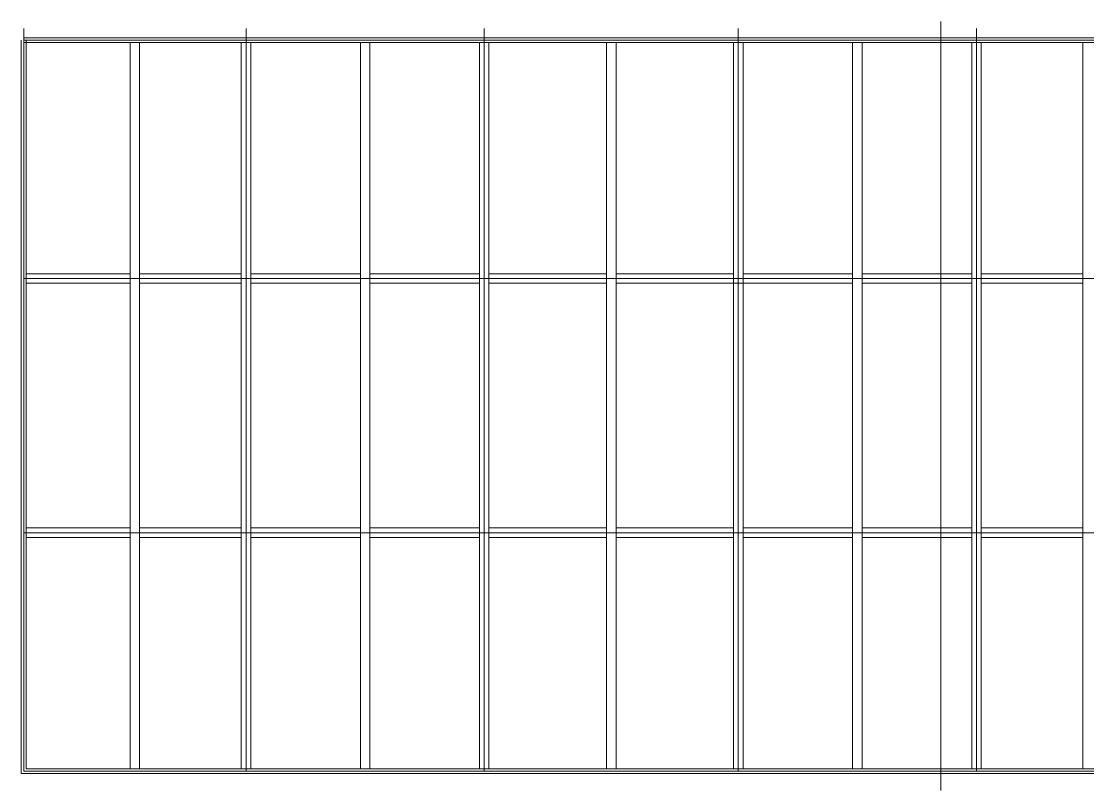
# Model space of a CAD drawing. Header units: millimetres. Extents: x -1960873 to -640355, y 7839719 to 16131025.
# Drawn here: x -815565 to -781990, y 8026663 to 8050872 of the extents above; entities that cross this region are included whole.
import ezdxf

# ---------------------------------------------------------------- set-up
doc = ezdxf.new("R2010")
doc.units = ezdxf.units.MM
doc.linetypes.add('DASHDOT_axis', pattern=[24, 20, -1.5, 1, -1.5])
doc.layers.get('0').update_dxf_attribs({"lineweight": 15})

msp = doc.modelspace()

# ---------------------------------------------------------------- linework, layer by layer
at = {"transparency": 33554687}
for p, q in [((-815565.3, 8027203.8), (-815565.3, 8050278.8)), ((-815490.3, 8050353.8), (-778415.3, 8050353.8)), ((-815415.3, 8027353.8), (-815415.3, 8050278.8)), ((-815490.3, 8050203.8), (-778565.3, 8050203.8)), ((-812140.3, 8027353.8), (-812140.3, 8050203.8)), ((-811840.3, 8027353.8), (-811840.3, 8050203.8)), ((-808640.3, 8027353.8), (-808640.3, 8050203.8)), ((-808340.3, 8027353.8), (-808340.3, 8050203.8)), ((-804890.3, 8027353.8), (-804890.3, 8050203.8)), ((-804590.3, 8027353.8), (-804590.3, 8050203.8)), ((-801140.3, 8027353.8), (-801140.3, 8050203.8)), ((-800840.3, 8027353.8), (-800840.3, 8050203.8)), ((-797140.3, 8027353.8), (-797140.3, 8050203.8)), ((-796840.3, 8027353.8), (-796840.3, 8050203.8)), ((-793140.3, 8027353.8), (-793140.3, 8050203.8)), ((-792840.3, 8027353.8), (-792840.3, 8050203.8)), ((-789390.3, 8027353.8), (-789390.3, 8050203.8)), ((-789090.3, 8027353.8), (-789090.3, 8050203.8)), ((-785640.3, 8027353.8), (-785640.3, 8050203.8)), ((-785340.3, 8027353.8), (-785340.3, 8050203.8)), ((-782140.3, 8027353.8), (-782140.3, 8050203.8)), ((-815415.3, 8042928.8), (-812140.3, 8042928.8)), ((-811840.3, 8042928.8), (-808640.3, 8042928.8)), ((-808340.3, 8042928.8), (-804890.3, 8042928.8)), ((-804590.3, 8042928.8), (-801140.3, 8042928.8)), ((-800840.3, 8042928.8), (-797140.3, 8042928.8)), ((-796840.3, 8042928.8), (-793140.3, 8042928.8)), ((-792840.3, 8042928.8), (-789390.3, 8042928.8)), ((-789090.3, 8042928.8), (-785640.3, 8042928.8)), ((-785340.3, 8042928.8), (-782140.3, 8042928.8)), ((-815415.3, 8042628.8), (-812140.3, 8042628.8)), ((-811840.3, 8042628.8), (-808640.3, 8042628.8)), ((-808340.3, 8042628.8), (-804890.3, 8042628.8)), ((-804590.3, 8042628.8), (-801140.3, 8042628.8)), ((-800840.3, 8042628.8), (-797140.3, 8042628.8)), ((-796840.3, 8042628.8), (-789390.3, 8042628.8)), ((-789090.3, 8042628.8), (-785640.3, 8042628.8)), ((-785340.3, 8042628.8), (-782140.3, 8042628.8)), ((-815415.3, 8034928.8), (-812140.3, 8034928.8)), ((-811840.3, 8034928.8), (-808640.3, 8034928.8)), ((-808340.3, 8034928.8), (-804890.3, 8034928.8)), ((-804590.3, 8034928.8), (-801140.3, 8034928.8)), ((-800840.3, 8034928.8), (-797140.3, 8034928.8)), ((-796840.3, 8034928.8), (-793140.3, 8034928.8)), ((-792840.3, 8034928.8), (-789390.3, 8034928.8)), ((-789090.3, 8034928.8), (-785640.3, 8034928.8)), ((-785340.3, 8034928.8), (-782140.3, 8034928.8)), ((-815415.3, 8034628.8), (-812140.3, 8034628.8)), ((-811840.3, 8034628.8), (-808640.3, 8034628.8)), ((-808340.3, 8034628.8), (-804890.3, 8034628.8)), ((-804590.3, 8034628.8), (-801140.3, 8034628.8)), ((-800840.3, 8034628.8), (-797140.3, 8034628.8)), ((-796840.3, 8034628.8), (-793140.3, 8034628.8)), ((-792840.3, 8034628.8), (-789390.3, 8034628.8)), ((-789090.3, 8034628.8), (-785640.3, 8034628.8)), ((-785340.3, 8034628.8), (-782140.3, 8034628.8)), ((-815565.3, 8027203.8), (-778415.3, 8027203.8)), ((-815415.3, 8027353.8), (-778565.3, 8027353.8))]:
    msp.add_line(p, q, dxfattribs=at)
at = {"linetype": 'DASHDOT_axis', "transparency": 33554687}
for points in [[(-815490.3, 8050649.6), (-815490.3, 8027278.8)], [(-808490.3, 8050649.6), (-808490.3, 8027278.8)], [(-800990.3, 8050649.6), (-800990.3, 8027278.8)], [(-792990.3, 8050649.6), (-792990.3, 8027278.8)], [(-785490.3, 8050649.6), (-785490.3, 8027278.8)], [(-778415.3, 8050278.8), (-815490.3, 8050278.8)], [(-778415.3, 8042778.8), (-815490.3, 8042778.8)], [(-778415.3, 8034778.8), (-815490.3, 8034778.8)], [(-778415.3, 8027278.8), (-815490.3, 8027278.8)]]:
    msp.add_lwpolyline(points, dxfattribs=at)
at = {"transparency": 33554687}
msp.add_lwpolyline([(-786611.3, 8026662.8), (-786611.3, 8050872)], dxfattribs=at)

doc.saveas('drawing.dxf')
